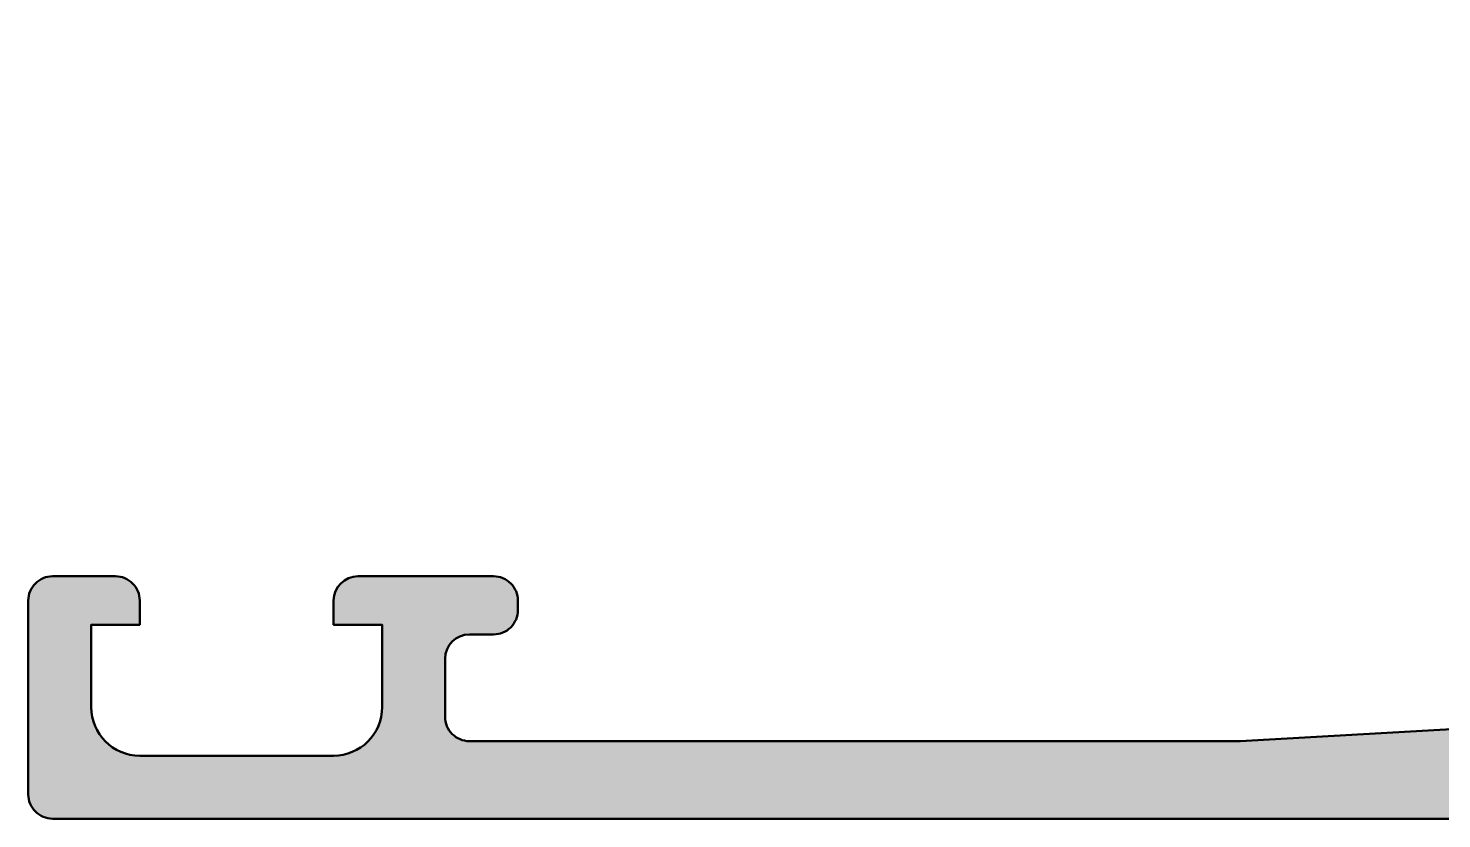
# Model space of a CAD drawing. Extents: x 0 to 84, y 0 to 99.8.
# Drawn here: x 0 to 29.16, y 0 to 16.3 of the extents above; entities that cross this region are included whole.
import ezdxf

# ---------------------------------------------------------------- set-up
doc = ezdxf.new("R2010")
doc.units = 0
doc.layers.add('0S-Alu contour', color=7, linetype='Continuous', lineweight=50)
doc.layers.add('0S-Alu hatch', color=252, linetype='Continuous', lineweight=25)

# ---------------------------------------------------------------- blocks, each defined once
blk = doc.blocks.new('345220__768A5C2E_A298_4907_877F_B72874EAC7A0_')
at = {"layer": '0S-Alu hatch'}
h = blk.add_hatch(color=256, dxfattribs=at)
edge = h.paths.add_edge_path()
edge.add_line((0.5, -5.1e-15), (83.49998474121092, -5.1e-15))
edge.add_arc((83.49998838056757, 0.4999963606433604), 0.4999963606566104, 269.9995829574139, 360.0004170428646)
edge.add_line((83.99998474121094, 0.4999999999999949), (83.99998474121094, 4.499999999999994))
edge.add_arc((83.49998838056759, 4.500003639356642), 0.4999963606565962, 359.9995829571354, 450.0004170425878)
edge.add_line((83.49998474121092, 4.999999999999993), (82.19996643066408, 4.999999999999994))
edge.add_arc((82.1999461757274, 4.500050770347192), 0.4999492300631076, 89.99767871952724, 180.0058184440998)
edge.add_line((81.69999694824217, 4.499999999999994), (81.69999694824217, 3.999999999999994))
edge.add_line((81.69999694824217, 3.999999999999994), (82.69999694824219, 3.999999999999994))
edge.add_line((82.69999694824219, 3.999999999999994), (82.69999694824219, 2.300003051757837))
edge.add_ellipse((81.69995376974259, 2.3000462302574), major_axis=(-1.000043179431746, 0), ratio=1, start_angle=90.00247383897431, end_angle=179.9975261609891, ccw=False)
edge.add_line((81.69999694824217, 1.300003051757807), (77.69996643066408, 1.300003051757807))
edge.add_ellipse((77.69994969853455, 2.299955803026458), major_axis=(-0.9999527514086397, 0), ratio=1, start_angle=-0.002707280691993219, end_angle=90.00095872570171, ccw=False)
edge.add_line((76.6999969482422, 2.300003051757808), (76.69999694824219, 3.999999999999994))
edge.add_line((76.69999694824219, 3.999999999999994), (77.69999694824217, 3.999999999999994))
edge.add_line((77.69999694824217, 3.999999999999994), (77.69999694824217, 4.499999999999994))
edge.add_arc((77.1999482124682, 4.499951264226005), 0.5000487381489312, 0.0055841639549441, 89.99441583599489)
edge.add_line((77.19999694824217, 4.999999999999992), (74.39997863769531, 4.999999999999994))
edge.add_arc((74.39996483771063, 4.500013799984677), 0.4999862002057592, 89.99841859459399, 180.0015814054484)
edge.add_line((73.89997863769531, 4.499999999999972), (73.89997863769531, 4.300003051757827))
edge.add_arc((74.39996575611914, 4.299990170181632), 0.499987118589771, 179.9985238419079, 270.001476157926)
edge.add_line((74.39997863769531, 3.8000030517578), (74.89997863769531, 3.800003051757807))
edge.add_ellipse((74.89997589682771, 3.300000310890204), major_axis=(-0.500002740875115, 0), ratio=1, start_angle=180.0003140784808, end_angle=269.9996859214303, ccw=False)
edge.add_line((75.39997863769531, 3.300003051757808), (75.39997863769531, 2.099998474121066))
edge.add_ellipse((74.89998227705196, 2.099994834764433), major_axis=(-0.4999963606565962, 0), ratio=1, start_angle=89.99958295741379, end_angle=180.0004170428646, ccw=False)
edge.add_line((74.89997863769533, 1.599998474121088), (58.99997711181643, 1.599998474121088))
edge.add_line((58.99997711181643, 1.599998474121088), (52.94294357299803, 1.946113586425775))
edge.add_ellipse((52.99997159810111, 2.944476820800791), major_axis=(-0.999990671655941, 0), ratio=1, start_angle=-0.0006706298242988851, end_angle=86.73073064798871, ccw=False)
edge.add_line((51.99998092651366, 2.944488525390624), (51.99998092651369, 10.09999847412109))
edge.add_ellipse((52.49998092651367, 10.0999984741211), major_axis=(-0.4999999999999858, 0), ratio=1, start_angle=270, end_angle=360, ccw=False)
edge.add_line((52.49998092651367, 10.59999847412108), (53.49998092651368, 10.59999847412108))
edge.add_arc((53.49998092651368, 11.09999847412107), 0.4999999999999858, 270, 360)
edge.add_line((53.99998092651366, 11.09999847412107), (53.99998092651367, 12.5))
edge.add_ellipse((54.07881737305674, 12.76752059199313), major_axis=(-0.2788950563274524, 0), ratio=1, start_angle=-1.16458937409692, end_angle=73.58012358050439, ccw=False)
edge.add_line((53.79997992651367, 12.7731889999915), (53.79997992651367, 13.22678299999151))
edge.add_ellipse((54.07884802215686, 13.23244365946855), major_axis=(-0.2789255417371643, 0), ratio=1, start_angle=-73.57540544464302, end_angle=1.1628700728825265, ccw=False)
edge.add_line((53.99998092651367, 13.4999869999915), (53.99998092651367, 15.37999799999999))
edge.add_arc((53.69998092651366, 15.379998), 0.3000000000000114, 0, 89.99999999999864)
edge.add_line((53.69998092651367, 15.67999800000001), (52.72000660747087, 15.67999800000001))
edge.add_arc((52.72000660747087, 15.37999800000002), 0.29999999999999, 90, 180)
edge.add_line((52.42000660747088, 15.37999800000001), (52.42000660747089, 12.62000000000001))
edge.add_ellipse((52.30000660747086, 12.62000000000002), major_axis=(-0.1200000000000259, 0), ratio=1, start_angle=89.99999999999329, end_angle=180, ccw=False)
edge.add_line((52.30000660747085, 12.49999999999999), (47.99998092651367, 12.5))
edge.add_ellipse((47.99998092651368, 13.00000000000002), major_axis=(-0.5000000000000214, 0), ratio=1, start_angle=0, end_angle=89.9999999999992, ccw=False)
edge.add_line((47.49998092651366, 13), (47.49998092651366, 13.69999999999998))
edge.add_line((47.49998092651366, 13.69999999999998), (48.88147638413604, 16.09282032302754))
edge.add_arc((48.76186114186538, 16.1618802153517), 0.1381197846483053, 330.0000000000005, 455.6225775507949)
edge.add_arc((49.23820416768748, 11.32339113815202), 5.000000000000173, 95.62257755079341, 162.2515836439296)
edge.add_ellipse((43.99998092651366, 12.99999999999984), major_axis=(-0.4999999999998367, 0), ratio=1, start_angle=90.00000000000159, end_angle=162.2515836439319, ccw=False)
edge.add_line((43.99998092651368, 12.5), (39.99999809265138, 12.5))
edge.add_ellipse((39.99999809265148, 13.00000000000011), major_axis=(-0.5000000000001048, 0), ratio=1, start_angle=17.74841635605958, end_angle=89.99999999998857, ccw=False)
edge.add_arc((34.76177485147767, 11.32339113815229), 4.999999999999906, 17.74841635607127, 84.37742244920742)
edge.add_arc((35.23811787729967, 16.16188021535171), 0.1381197846482989, 84.37742244920473, 209.9999999999983)
edge.add_line((35.118502635029, 16.09282032302756), (36.49999809265138, 13.7))
edge.add_line((36.49999809265138, 13.7), (36.49999809265138, 13))
edge.add_ellipse((35.99999809265138, 13), major_axis=(-0.4999999999999929, 0), ratio=1, start_angle=90, end_angle=180, ccw=False)
edge.add_line((35.99999809265137, 12.5), (31.69997241169417, 12.50000000000001))
edge.add_ellipse((31.69997241169417, 12.62), major_axis=(-0.1199999999999992, 0), ratio=1, start_angle=0, end_angle=90.0000000000017, ccw=False)
edge.add_line((31.57997241169417, 12.62), (31.57997241169416, 15.37999799999999))
edge.add_arc((31.27997241169417, 15.37999799999999), 0.3000000000000007, 0, 90)
edge.add_line((31.27997241169417, 15.679998), (30.29999809265138, 15.679998))
edge.add_arc((30.29999809265138, 15.37999799999999), 0.3000000000000043, 90, 180)
edge.add_line((29.99999809265137, 15.37999799999999), (29.99999809265138, 13.49998699999148))
edge.add_ellipse((29.92113099700822, 13.23244365946855), major_axis=(-0.2789255417371372, 0), ratio=1, start_angle=178.8371299271155, end_angle=253.5754054446458, ccw=False)
edge.add_line((30.19999909265138, 13.2267829999915), (30.19999909265138, 12.77318899999148))
edge.add_ellipse((29.92116164610833, 12.76752059199312), major_axis=(-0.2788950563274377, 0), ratio=1, start_angle=106.4198764194943, end_angle=181.1645893740957, ccw=False)
edge.add_line((29.99999809265138, 12.5), (29.99999809265137, 11.09999847412109))
edge.add_arc((30.49999809265137, 11.09999847412109), 0.5000000000000036, 180, 270)
edge.add_line((30.49999809265137, 10.59999847412108), (31.49999809265138, 10.59999847412108))
edge.add_ellipse((31.49999809265137, 10.09999847412108), major_axis=(-0.5, 0), ratio=1, start_angle=180, end_angle=269.9999999999996, ccw=False)
edge.add_line((31.99999809265137, 10.09999847412108), (31.99999809265138, 2.944488525390621))
edge.add_ellipse((31.00000742106395, 2.944476820800779), major_axis=(-0.9999906716559287, 0), ratio=1, start_angle=93.2692693520097, end_angle=180.0006706298244, ccw=False)
edge.add_line((31.05703544616699, 1.946113586425775), (25, 1.599998474121088))
edge.add_line((25, 1.599998474121088), (9.100006103515623, 1.599998474121088))
edge.add_ellipse((9.100002464158983, 2.099994834764447), major_axis=(-0.4999963606566039, 0), ratio=1, start_angle=-0.000417042864683026, end_angle=90.00041704258678, ccw=False)
edge.add_line((8.600006103515625, 2.099998474121087), (8.600006103515625, 3.300003051757806))
edge.add_ellipse((9.100008844383234, 3.300000310890197), major_axis=(-0.5000027408751218, 0), ratio=1, start_angle=270.00031407857114, end_angle=359.99968592151924, ccw=False)
edge.add_line((9.100006103515621, 3.800003051757807), (9.600006103515623, 3.800003051757807))
edge.add_arc((9.600018985091806, 4.299990170181624), 0.4999871185897568, 269.9985238420723, 360.0014761580922)
edge.add_line((10.10000610351562, 4.300003051757809), (10.10000610351562, 4.499999999999992))
edge.add_arc((9.600019903500321, 4.500013799984693), 0.499986200205745, 359.9984185945515, 450.0015814054076)
edge.add_line((9.600006103515621, 4.999999999999993), (6.799987792968749, 4.999999999999995))
edge.add_arc((6.800036528742742, 4.499951264226003), 0.5000487381489366, 90.00558416400746, 179.994415836045)
edge.add_line((6.29998779296875, 4.499999999999994), (6.29998779296875, 3.999999999999994))
edge.add_line((6.29998779296875, 3.999999999999994), (7.29998779296875, 3.999999999999994))
edge.add_line((7.29998779296875, 3.999999999999994), (7.299987792968751, 2.300003051757808))
edge.add_ellipse((6.300035042676397, 2.299955803026448), major_axis=(-0.9999527514086279, 0), ratio=1, start_angle=89.99904127429778, end_angle=180.0027072806921, ccw=False)
edge.add_line((6.300018310546877, 1.300003051757807), (2.29998779296875, 1.300003051757807))
edge.add_ellipse((2.300030971468327, 2.300046230257382), major_axis=(-1.000043179431726, 0), ratio=1, start_angle=0.00247383901108833, end_angle=89.99752616102671, ccw=False)
edge.add_line((1.29998779296875, 2.300003051757808), (1.29998779296875, 3.999999999999994))
edge.add_line((1.29998779296875, 3.999999999999994), (2.29998779296875, 3.999999999999994))
edge.add_line((2.29998779296875, 3.999999999999994), (2.29998779296875, 4.499999999999996))
edge.add_arc((1.80003856548356, 4.500050770347218), 0.4999492300630802, 359.9941815559002, 450.0023212804759)
edge.add_line((1.800018310546875, 4.999999999999994), (0.5000000000000014, 4.999999999999994))
edge.add_arc((0.4999963606433605, 4.500003639356633), 0.4999963606566059, 89.99958295741315, 180.0004170428646)
edge.add_line((-3e-16, 4.499999999999994), (0, 0.4999999999999947))
edge.add_arc((0.4999963606433596, 0.4999963606433545), 0.4999963606566047, 179.9995829571354, 270.0004170425868)
edge = h.paths.add_edge_path()
edge.add_line((50.0999870300293, 1.600006103515619), (33.89999389648437, 1.600006103515619))
edge.add_ellipse((33.89999389648437, 2.10000610351562), major_axis=(-0.5, 0), ratio=1, start_angle=0, end_angle=90, ccw=False)
edge.add_line((33.39999389648437, 2.100006103515619), (33.39999389648437, 10.29999542236327))
edge.add_ellipse((33.89999389648437, 10.29999542236327), major_axis=(-0.5, 0), ratio=1, start_angle=270, end_angle=360, ccw=False)
edge.add_line((33.89999389648437, 10.79999542236327), (50.09998703002929, 10.79999542236327))
edge.add_ellipse((50.0999870300293, 10.29999542236327), major_axis=(-0.5, 0), ratio=1, start_angle=180, end_angle=270.0000000000008, ccw=False)
edge.add_line((50.59998703002929, 10.29999542236327), (50.59998703002929, 2.100006103515619))
edge.add_ellipse((50.0999870300293, 2.100006103515619), major_axis=(-0.4999999999999999, 0), ratio=1, start_angle=90, end_angle=180, ccw=False)
at = {"layer": '0S-Alu contour', "color": 7}
for points in [[(35.118502635029, 16.09282032302756), (36.49999809265138, 13.7), (36.49999809265138, 13)], [(47.49998092651366, 13), (47.49998092651366, 13.69999999999998), (48.88147638413604, 16.09282032302754)], [(31.27997241169417, 15.679998), (30.29999809265138, 15.679998)], [(53.69998092651367, 15.67999800000001), (52.72000660747087, 15.67999800000001)], [(29.99999809265137, 15.37999799999999), (29.99999809265138, 13.49998699999148)], [(31.57997241169417, 12.62), (31.57997241169416, 15.37999799999999)], [(52.42000660747088, 15.37999800000001), (52.42000660747089, 12.62000000000001)], [(53.99998092651367, 13.4999869999915), (53.99998092651367, 15.37999799999999)], [(30.19999909265138, 13.2267829999915), (30.19999909265138, 12.77318899999148)], [(53.79997992651367, 12.7731889999915), (53.79997992651367, 13.22678299999151)], [(29.99999809265138, 12.5), (29.99999809265137, 11.09999847412109)], [(35.99999809265137, 12.5), (31.69997241169417, 12.50000000000001)], [(43.99998092651368, 12.5), (39.99999809265138, 12.5)], [(52.30000660747085, 12.49999999999999), (47.99998092651367, 12.5)], [(53.99998092651366, 11.09999847412107), (53.99998092651367, 12.5)], [(33.89999389648437, 10.79999542236327), (50.09998703002929, 10.79999542236327)], [(30.49999809265137, 10.59999847412108), (31.49999809265138, 10.59999847412108)], [(52.49998092651367, 10.59999847412108), (53.49998092651368, 10.59999847412108)], [(33.39999389648437, 2.100006103515619), (33.39999389648437, 10.29999542236327)], [(50.59998703002929, 10.29999542236327), (50.59998703002929, 2.100006103515619)], [(31.99999809265137, 10.09999847412108), (31.99999809265138, 2.944488525390621)], [(51.99998092651366, 2.944488525390624), (51.99998092651369, 10.09999847412109)], [(1.800018310546875, 4.999999999999994), (0.5000000000000014, 4.999999999999994)], [(9.600006103515621, 4.999999999999993), (6.799987792968749, 4.999999999999995)], [(77.19999694824217, 4.999999999999992), (74.39997863769531, 4.999999999999994)], [(83.49998474121092, 4.999999999999993), (82.19996643066408, 4.999999999999994)], [(-3e-16, 4.499999999999994), (0, 0.4999999999999948)], [(1.29998779296875, 2.300003051757808), (1.29998779296875, 3.999999999999994), (2.29998779296875, 3.999999999999994), (2.29998779296875, 4.499999999999996)], [(6.29998779296875, 4.499999999999994), (6.29998779296875, 3.999999999999994), (7.29998779296875, 3.999999999999994), (7.299987792968751, 2.300003051757808)], [(10.10000610351562, 4.300003051757809), (10.10000610351562, 4.499999999999992)], [(73.89997863769531, 4.499999999999972), (73.89997863769531, 4.300003051757827)], [(76.6999969482422, 2.300003051757808), (76.69999694824219, 3.999999999999994), (77.69999694824217, 3.999999999999994), (77.69999694824217, 4.499999999999994)], [(81.69999694824217, 4.499999999999994), (81.69999694824217, 3.999999999999994), (82.69999694824219, 3.999999999999994), (82.69999694824219, 2.300003051757837)], [(83.99998474121094, 0.4999999999999949), (83.99998474121094, 4.499999999999994)], [(9.100006103515621, 3.800003051757807), (9.600006103515623, 3.800003051757807)], [(74.39997863769531, 3.8000030517578), (74.89997863769531, 3.800003051757807)], [(8.600006103515625, 2.099998474121087), (8.600006103515625, 3.300003051757806)], [(75.39997863769531, 3.300003051757808), (75.39997863769531, 2.099998474121066)], [(31.05703544616699, 1.946113586425775), (25, 1.599998474121088), (9.100006103515623, 1.599998474121088)], [(74.89997863769533, 1.599998474121088), (58.99997711181643, 1.599998474121088), (52.94294357299803, 1.946113586425775)], [(50.0999870300293, 1.600006103515619), (33.89999389648437, 1.600006103515619)], [(6.300018310546877, 1.300003051757807), (2.29998779296875, 1.300003051757807)], [(81.69999694824217, 1.300003051757807), (77.69996643066408, 1.300003051757807)], [(0.5, -5.1e-15), (83.49998474121092, -5.1e-15)]]:
    blk.add_lwpolyline(points, dxfattribs=at)
for centre, radius, start, end in [((35.23811787729967, 16.16188021535171), 0.1381197846482989, 84.37742244920473, 209.9999999999983), ((34.76177485147767, 11.32339113815229), 4.999999999999906, 17.74841635607127, 84.37742244920742), ((49.23820416768748, 11.32339113815202), 5.000000000000173, 95.62257755079341, 162.2515836439296), ((48.76186114186538, 16.1618802153517), 0.1381197846483053, 330.0000000000005, 95.62257755079499), ((30.29999809265138, 15.37999799999999), 0.3000000000000043, 90, 180), ((31.27997241169417, 15.37999799999999), 0.3000000000000007, 0, 90), ((52.72000660747087, 15.37999800000002), 0.29999999999999, 90, 180), ((53.69998092651366, 15.379998), 0.3000000000000114, 0, 89.99999999999864), ((30.49999809265137, 11.09999847412109), 0.5000000000000036, 180, 270), ((53.49998092651368, 11.09999847412107), 0.4999999999999858, 270, 0), ((0.4999963606433605, 4.500003639356633), 0.4999963606566059, 89.99958295741315, 180.0004170428646), ((1.80003856548356, 4.500050770347218), 0.4999492300630802, 359.9941815559002, 90.00232128047583), ((6.800036528742742, 4.499951264226003), 0.5000487381489366, 90.00558416400746, 179.994415836045), ((9.600019903500321, 4.500013799984693), 0.499986200205745, 359.9984185945515, 90.00158140540763), ((74.39996483771063, 4.500013799984677), 0.4999862002057592, 89.99841859459399, 180.0015814054484), ((77.1999482124682, 4.499951264226005), 0.5000487381489312, 0.0055841639549441, 89.99441583599489), ((82.1999461757274, 4.500050770347192), 0.4999492300631076, 89.99767871952724, 180.0058184440998), ((83.49998838056759, 4.500003639356642), 0.4999963606565962, 359.9995829571354, 90.00041704258778), ((9.600018985091806, 4.299990170181624), 0.4999871185897568, 269.9985238420723, 0.0014761580921441), ((74.39996575611914, 4.299990170181632), 0.499987118589771, 179.9985238419079, 270.001476157926), ((0.4999963606433596, 0.4999963606433545), 0.4999963606566047, 179.9995829571354, 270.0004170425868), ((83.49998838056757, 0.4999963606433604), 0.4999963606566104, 269.9995829574139, 0.0004170428646345)]:
    blk.add_arc(centre, radius, start, end, dxfattribs=at)
at = {"layer": '0S-Alu contour', "color": 7, "extrusion": (0, 0, -1)}
for centre, radius, start, end in [((-29.92113099700822, 13.23244365946855), 0.2789255417371372, 106.4245945553542, 181.1628700728846), ((-54.07884802215686, 13.23244365946855), 0.2789255417371643, 358.8371299271175, 73.57540544464295), ((-35.99999809265138, 13), 0.4999999999999929, 180, 270), ((-39.99999809265148, 13.00000000000011), 0.5000000000001048, 270.0000000000114, 342.2515836439404), ((-43.99998092651366, 12.99999999999984), 0.4999999999998367, 197.7484163560682, 269.9999999999984), ((-47.99998092651368, 13.00000000000002), 0.5000000000000214, 270.0000000000008, 0), ((-29.92116164610833, 12.76752059199312), 0.2788950563274377, 178.8354106259043, 253.5801235805057), ((-31.69997241169417, 12.62), 0.1199999999999992, 269.9999999999983, 0), ((-52.30000660747086, 12.62000000000002), 0.1200000000000259, 180, 270.0000000000068), ((-54.07881737305674, 12.76752059199313), 0.2788950563274524, 286.4198764194956, 1.164589374096924), ((-33.89999389648437, 10.29999542236327), 0.5, 0, 90), ((-50.0999870300293, 10.29999542236327), 0.5, 89.9999999999992, 180), ((-31.49999809265137, 10.09999847412108), 0.5, 90.0000000000004, 180), ((-52.49998092651367, 10.0999984741211), 0.4999999999999858, 0, 90), ((-9.100008844383234, 3.300000310890197), 0.5000027408751218, 0.0003140784807261, 89.99968592142883), ((-74.89997589682771, 3.300000310890204), 0.500002740875115, 90.00031407856972, 179.9996859215192), ((-31.00000742106395, 2.944476820800779), 0.9999906716559289, 179.9993293701756, 266.7307306479903), ((-52.99997159810111, 2.944476820800791), 0.999990671655941, 273.2692693520113, 0.000670629824406), ((-2.300030971468327, 2.300046230257382), 1.000043179431726, 270.0024738389733, 359.9975261609889), ((-6.300035042676397, 2.299955803026448), 0.9999527514086279, 179.9972927193079, 270.0009587257022), ((-9.100002464158983, 2.099994834764447), 0.4999963606566039, 269.9995829574132, 0.0004170428646345), ((-33.89999389648437, 2.10000610351562), 0.5, 270, 0), ((-50.0999870300293, 2.100006103515619), 0.4999999999999999, 180, 270), ((-74.89998227705196, 2.099994834764433), 0.4999963606565962, 179.9995829571354, 270.0004170425862), ((-77.69994969853455, 2.299955803026458), 0.9999527514086397, 269.9990412742983, 0.002707280692036), ((-81.69995376974259, 2.3000462302574), 1.000043179431746, 180.002473839011, 269.9975261610257)]:
    blk.add_arc(centre, radius, start, end, dxfattribs=at)
blk = doc.blocks.new('430550__79435F23_C7CA_4859_9056_727E7E06CE54_')
at = {"layer": '0S-Alu contour', "color": 7}
blk.add_blockref('345220__768A5C2E_A298_4907_877F_B72874EAC7A0_', (0, 0), dxfattribs=at)

msp = doc.modelspace()

# ---------------------------------------------------------------- block references
at = {"layer": '0S-Alu contour', "color": 7}
msp.add_blockref('430550__79435F23_C7CA_4859_9056_727E7E06CE54_', (0, 0), dxfattribs=at)

doc.saveas('drawing.dxf')
